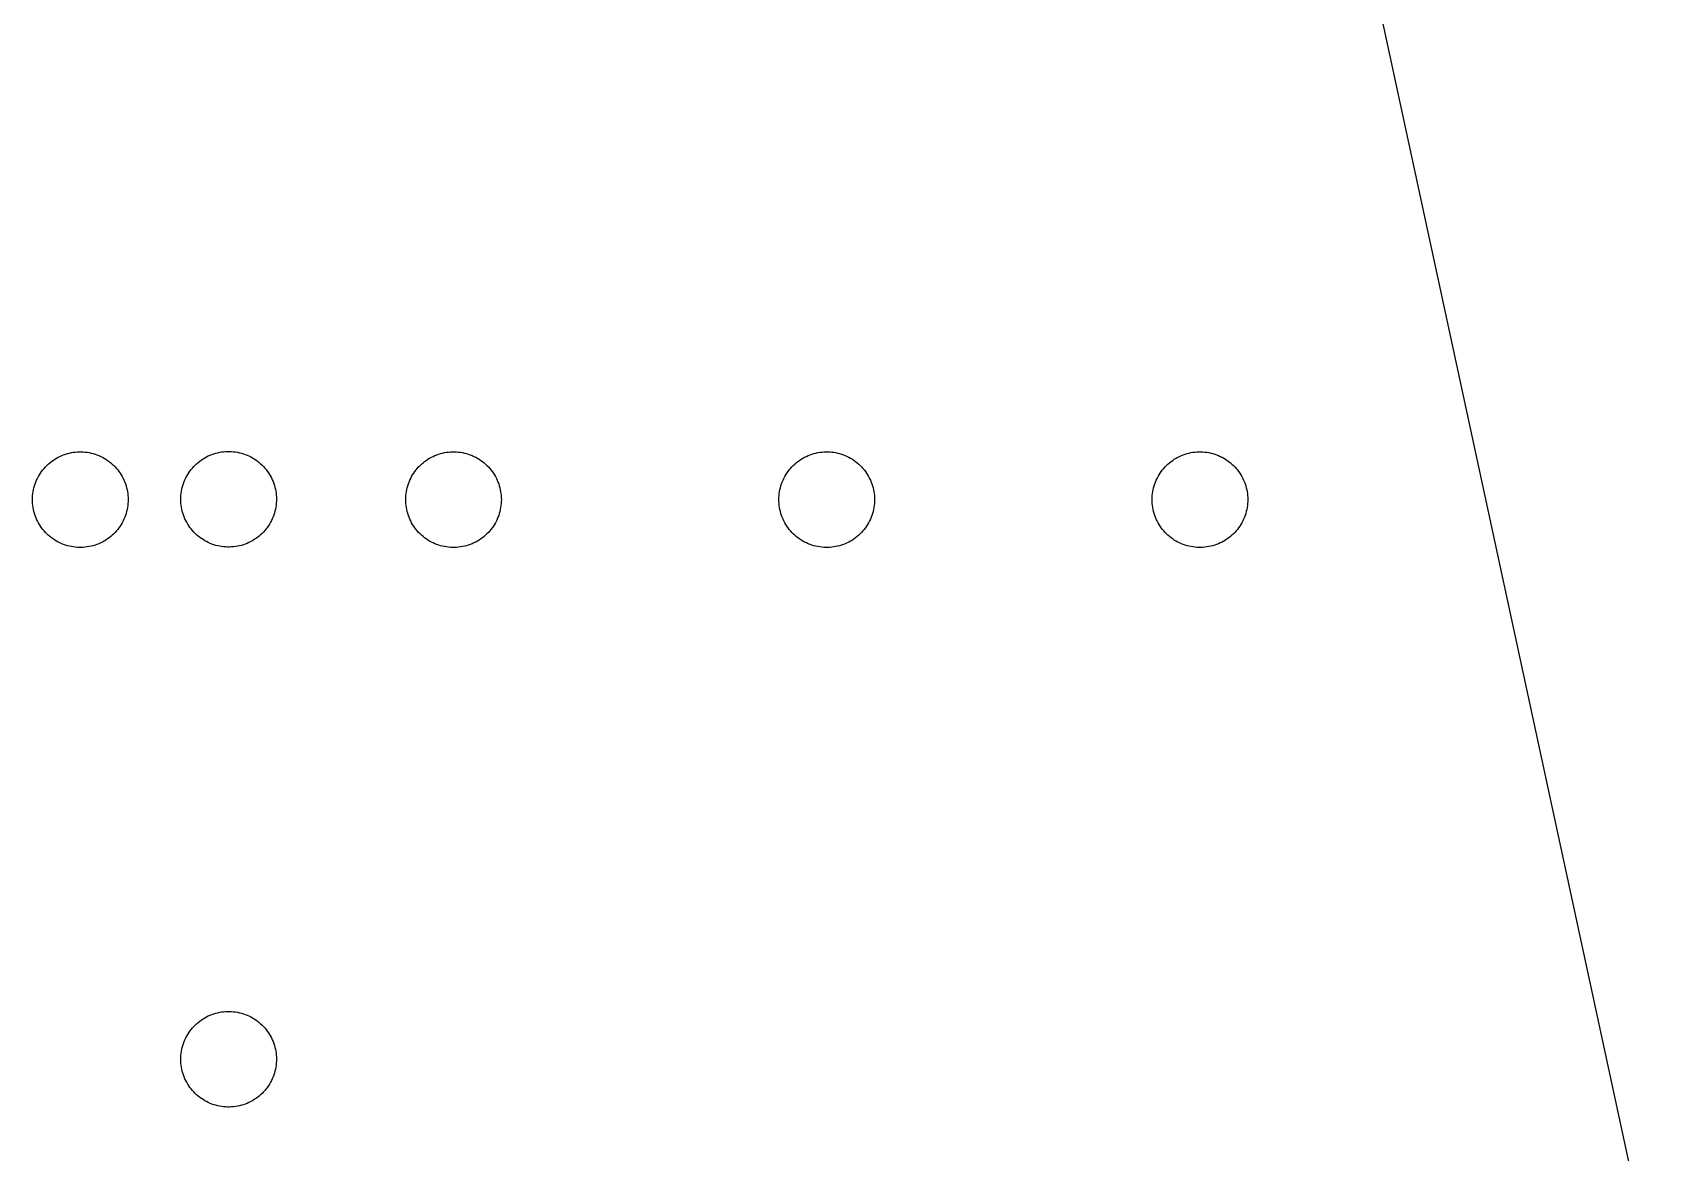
# Model space of a CAD drawing. Header units: metres. Extents: x 0 to 5.8, y -7.5 to 7.5.
# Drawn here: x 3.069 to 5.81, y 1.732 to 3.622 of the extents above; entities that cross this region are included whole.
import ezdxf

# ---------------------------------------------------------------- set-up
doc = ezdxf.new("R2010")
doc.units = ezdxf.units.M

msp = doc.modelspace()

# ---------------------------------------------------------------- linework, layer by layer
for p, q in [((5.81, 1.5), (4.85629, 5.91582)), ((3.11224, 2.90552), (3.11528, 2.90701)), ((3.11528, 2.90701), (3.11836, 2.9084)), ((3.11836, 2.9084), (3.12151, 2.90964)), ((3.12151, 2.90964), (3.12469, 2.91075)), ((3.12469, 2.91075), (3.12793, 2.91173)), ((3.12793, 2.91173), (3.13121, 2.91257)), ((3.13121, 2.91257), (3.13452, 2.91327)), ((3.13452, 2.91327), (3.13785, 2.91383)), ((3.13785, 2.91383), (3.1412, 2.91426)), ((3.1412, 2.91426), (3.14458, 2.91454)), ((3.14458, 2.91454), (3.14795, 2.91469)), ((3.14795, 2.91469), (3.15132, 2.91469)), ((3.15132, 2.91469), (3.15471, 2.91454)), ((3.15471, 2.91454), (3.15808, 2.91426)), ((3.15808, 2.91426), (3.16142, 2.91383)), ((3.16142, 2.91383), (3.16476, 2.91327)), ((3.16476, 2.91327), (3.16806, 2.91257)), ((3.16806, 2.91257), (3.17134, 2.91173)), ((3.17134, 2.91173), (3.17458, 2.91075)), ((3.17458, 2.91075), (3.17776, 2.90964)), ((3.17776, 2.90964), (3.18091, 2.9084)), ((3.18091, 2.9084), (3.18401, 2.90701)), ((3.18401, 2.90701), (3.18703, 2.90552)), ((3.35963, 2.90454), (3.36259, 2.90616)), ((3.36259, 2.90616), (3.36563, 2.90767)), ((3.36563, 2.90767), (3.36871, 2.90904)), ((3.36871, 2.90904), (3.37186, 2.91028)), ((3.37186, 2.91028), (3.37505, 2.91139)), ((3.37505, 2.91139), (3.37828, 2.91237)), ((3.37828, 2.91237), (3.38156, 2.91321)), ((3.38156, 2.91321), (3.38487, 2.91391)), ((3.38487, 2.91391), (3.3882, 2.91447)), ((3.3882, 2.91447), (3.39156, 2.9149)), ((3.39156, 2.9149), (3.39493, 2.91519)), ((3.39493, 2.91519), (3.3983, 2.91533)), ((3.3983, 2.91533), (3.40169, 2.91533)), ((3.40169, 2.91533), (3.40506, 2.91519)), ((3.40506, 2.91519), (3.40843, 2.9149)), ((3.40843, 2.9149), (3.41179, 2.91447)), ((3.41179, 2.91447), (3.41512, 2.91391)), ((3.41512, 2.91391), (3.41843, 2.91321)), ((3.41843, 2.91321), (3.42169, 2.91237)), ((3.42169, 2.91237), (3.42493, 2.91139)), ((3.42493, 2.91139), (3.42813, 2.91028)), ((3.42813, 2.91028), (3.43127, 2.90904)), ((3.43127, 2.90904), (3.43436, 2.90767)), ((3.43436, 2.90767), (3.43738, 2.90616)), ((3.43738, 2.90616), (3.44035, 2.90454)), ((3.74217, 2.90552), (3.74519, 2.90701)), ((3.74519, 2.90701), (3.74828, 2.9084)), ((3.74828, 2.9084), (3.75142, 2.90964)), ((3.75142, 2.90964), (3.75462, 2.91075)), ((3.75462, 2.91075), (3.75786, 2.91173)), ((3.75786, 2.91173), (3.76112, 2.91257)), ((3.76112, 2.91257), (3.76443, 2.91327)), ((3.76443, 2.91327), (3.76776, 2.91383)), ((3.76776, 2.91383), (3.77112, 2.91426)), ((3.77112, 2.91426), (3.77449, 2.91454)), ((3.77449, 2.91454), (3.77786, 2.91469)), ((3.77786, 2.91469), (3.78125, 2.91469)), ((3.78125, 2.91469), (3.78462, 2.91454)), ((3.78462, 2.91454), (3.78799, 2.91426)), ((3.78799, 2.91426), (3.79135, 2.91383)), ((3.79135, 2.91383), (3.79468, 2.91327)), ((3.79468, 2.91327), (3.79799, 2.91257)), ((3.79799, 2.91257), (3.80127, 2.91173)), ((3.80127, 2.91173), (3.8045, 2.91075)), ((3.8045, 2.91075), (3.80769, 2.90964)), ((3.80769, 2.90964), (3.81084, 2.9084)), ((3.81084, 2.9084), (3.81392, 2.90701)), ((3.81392, 2.90701), (3.81696, 2.90552)), ((4.37209, 2.90552), (4.37512, 2.90701)), ((4.37512, 2.90701), (4.3782, 2.9084)), ((4.3782, 2.9084), (4.38135, 2.90964)), ((4.38135, 2.90964), (4.38454, 2.91075)), ((4.38454, 2.91075), (4.38777, 2.91173)), ((4.38777, 2.91173), (4.39105, 2.91257)), ((4.39105, 2.91257), (4.39436, 2.91327)), ((4.39436, 2.91327), (4.39769, 2.91383)), ((4.39769, 2.91383), (4.40105, 2.91426)), ((4.40105, 2.91426), (4.40442, 2.91454)), ((4.40442, 2.91454), (4.40779, 2.91469)), ((4.40779, 2.91469), (4.41116, 2.91469)), ((4.41116, 2.91469), (4.41455, 2.91454)), ((4.41455, 2.91454), (4.41792, 2.91426)), ((4.41792, 2.91426), (4.42126, 2.91383)), ((4.42126, 2.91383), (4.42461, 2.91327)), ((4.42461, 2.91327), (4.42792, 2.91257)), ((4.42792, 2.91257), (4.43118, 2.91173)), ((4.43118, 2.91173), (4.43442, 2.91075)), ((4.43442, 2.91075), (4.43761, 2.90964)), ((4.43761, 2.90964), (4.44075, 2.9084)), ((4.44075, 2.9084), (4.44385, 2.90701)), ((4.44385, 2.90701), (4.44687, 2.90552)), ((5.00201, 2.90552), (5.00504, 2.90701)), ((5.00504, 2.90701), (5.00813, 2.9084)), ((5.00813, 2.9084), (5.01126, 2.90964)), ((5.01126, 2.90964), (5.01447, 2.91075)), ((5.01447, 2.91075), (5.0177, 2.91173)), ((5.0177, 2.91173), (5.02097, 2.91257)), ((5.02097, 2.91257), (5.02428, 2.91327)), ((5.02428, 2.91327), (5.02762, 2.91383)), ((5.02762, 2.91383), (5.03096, 2.91426)), ((5.03096, 2.91426), (5.03433, 2.91454)), ((5.03433, 2.91454), (5.0377, 2.91469)), ((5.0377, 2.91469), (5.04109, 2.91469)), ((5.04109, 2.91469), (5.04446, 2.91454)), ((5.04446, 2.91454), (5.04784, 2.91426)), ((5.04784, 2.91426), (5.05119, 2.91383)), ((5.05119, 2.91383), (5.05452, 2.91327)), ((5.05452, 2.91327), (5.05783, 2.91257)), ((5.05783, 2.91257), (5.06111, 2.91173)), ((5.06111, 2.91173), (5.06435, 2.91075)), ((5.06435, 2.91075), (5.06754, 2.90964)), ((5.06754, 2.90964), (5.07068, 2.9084)), ((5.07068, 2.9084), (5.07376, 2.90701)), ((5.07376, 2.90701), (5.0768, 2.90552)), ((3.0806, 2.87581), (3.08241, 2.87866)), ((3.08241, 2.87866), (3.08434, 2.88142)), ((3.08434, 2.88142), (3.08638, 2.88412)), ((3.08638, 2.88412), (3.08855, 2.88673)), ((3.08855, 2.88673), (3.09081, 2.88924)), ((3.09081, 2.88924), (3.09317, 2.89166)), ((3.09317, 2.89166), (3.09563, 2.89397)), ((3.09563, 2.89397), (3.09819, 2.89618)), ((3.09819, 2.89618), (3.10085, 2.89828)), ((3.10085, 2.89828), (3.10358, 2.90027)), ((3.10358, 2.90027), (3.10638, 2.90213)), ((3.10638, 2.90213), (3.10928, 2.90388)), ((3.10928, 2.90388), (3.11224, 2.90552)), ((3.18703, 2.90552), (3.18999, 2.90388)), ((3.18999, 2.90388), (3.19289, 2.90213)), ((3.19289, 2.90213), (3.19569, 2.90027)), ((3.19569, 2.90027), (3.19844, 2.89828)), ((3.19844, 2.89828), (3.20108, 2.89618)), ((3.20108, 2.89618), (3.20364, 2.89397)), ((3.20364, 2.89397), (3.2061, 2.89166)), ((3.2061, 2.89166), (3.20847, 2.88924)), ((3.20847, 2.88924), (3.21074, 2.88673)), ((3.21074, 2.88673), (3.21289, 2.88412)), ((3.21289, 2.88412), (3.21494, 2.88142)), ((3.21494, 2.88142), (3.21686, 2.87866)), ((3.21686, 2.87866), (3.21867, 2.87581)), ((3.33096, 2.87645), (3.33276, 2.8793)), ((3.33276, 2.8793), (3.3347, 2.88208)), ((3.3347, 2.88208), (3.33675, 2.88477)), ((3.33675, 2.88477), (3.3389, 2.88737)), ((3.3389, 2.88737), (3.34116, 2.88989)), ((3.34116, 2.88989), (3.34352, 2.8923)), ((3.34352, 2.8923), (3.34599, 2.89462)), ((3.34599, 2.89462), (3.34854, 2.89682)), ((3.34854, 2.89682), (3.3512, 2.89893)), ((3.3512, 2.89893), (3.35393, 2.90091)), ((3.35393, 2.90091), (3.35675, 2.90279)), ((3.35675, 2.90279), (3.35963, 2.90454)), ((3.44035, 2.90454), (3.44324, 2.90279)), ((3.44324, 2.90279), (3.44606, 2.90091)), ((3.44606, 2.90091), (3.44879, 2.89893)), ((3.44879, 2.89893), (3.45143, 2.89682)), ((3.45143, 2.89682), (3.45399, 2.89462)), ((3.45399, 2.89462), (3.45647, 2.8923)), ((3.45647, 2.8923), (3.45883, 2.88989)), ((3.45883, 2.88989), (3.46109, 2.88737)), ((3.46109, 2.88737), (3.46324, 2.88477)), ((3.46324, 2.88477), (3.46529, 2.88208)), ((3.46529, 2.88208), (3.46722, 2.8793)), ((3.46722, 2.8793), (3.46902, 2.87645)), ((3.71053, 2.87581), (3.71234, 2.87866)), ((3.71234, 2.87866), (3.71426, 2.88142)), ((3.71426, 2.88142), (3.71631, 2.88412)), ((3.71631, 2.88412), (3.71846, 2.88673)), ((3.71846, 2.88673), (3.72072, 2.88924)), ((3.72072, 2.88924), (3.72308, 2.89166)), ((3.72308, 2.89166), (3.72556, 2.89397)), ((3.72556, 2.89397), (3.72812, 2.89618)), ((3.72812, 2.89618), (3.73076, 2.89828)), ((3.73076, 2.89828), (3.73349, 2.90027)), ((3.73349, 2.90027), (3.73631, 2.90213)), ((3.73631, 2.90213), (3.7392, 2.90388)), ((3.7392, 2.90388), (3.74217, 2.90552)), ((3.81696, 2.90552), (3.81992, 2.90388)), ((3.81992, 2.90388), (3.8228, 2.90213)), ((3.8228, 2.90213), (3.82562, 2.90027)), ((3.82562, 2.90027), (3.82835, 2.89828)), ((3.82835, 2.89828), (3.83101, 2.89618)), ((3.83101, 2.89618), (3.83356, 2.89397)), ((3.83356, 2.89397), (3.83603, 2.89166)), ((3.83603, 2.89166), (3.83839, 2.88924)), ((3.83839, 2.88924), (3.84065, 2.88673)), ((3.84065, 2.88673), (3.8428, 2.88412)), ((3.8428, 2.88412), (3.84485, 2.88142)), ((3.84485, 2.88142), (3.84679, 2.87866)), ((3.84679, 2.87866), (3.84859, 2.87581)), ((4.34044, 2.87581), (4.34225, 2.87866)), ((4.34225, 2.87866), (4.34419, 2.88142)), ((4.34419, 2.88142), (4.34622, 2.88412)), ((4.34622, 2.88412), (4.34839, 2.88673)), ((4.34839, 2.88673), (4.35065, 2.88924)), ((4.35065, 2.88924), (4.35301, 2.89166)), ((4.35301, 2.89166), (4.35547, 2.89397)), ((4.35547, 2.89397), (4.35803, 2.89618)), ((4.35803, 2.89618), (4.36069, 2.89828)), ((4.36069, 2.89828), (4.36342, 2.90027)), ((4.36342, 2.90027), (4.36624, 2.90213)), ((4.36624, 2.90213), (4.36913, 2.90388)), ((4.36913, 2.90388), (4.37209, 2.90552)), ((4.44687, 2.90552), (4.44983, 2.90388)), ((4.44983, 2.90388), (4.45273, 2.90213)), ((4.45273, 2.90213), (4.45554, 2.90027)), ((4.45554, 2.90027), (4.45828, 2.89828)), ((4.45828, 2.89828), (4.46092, 2.89618)), ((4.46092, 2.89618), (4.46349, 2.89397)), ((4.46349, 2.89397), (4.46594, 2.89166)), ((4.46594, 2.89166), (4.46831, 2.88924)), ((4.46831, 2.88924), (4.47058, 2.88673)), ((4.47058, 2.88673), (4.47273, 2.88412)), ((4.47273, 2.88412), (4.47478, 2.88142)), ((4.47478, 2.88142), (4.4767, 2.87866)), ((4.4767, 2.87866), (4.47852, 2.87581)), ((4.97037, 2.87581), (4.97218, 2.87866)), ((4.97218, 2.87866), (4.97411, 2.88142)), ((4.97411, 2.88142), (4.97615, 2.88412)), ((4.97615, 2.88412), (4.9783, 2.88673)), ((4.9783, 2.88673), (4.98056, 2.88924)), ((4.98056, 2.88924), (4.98293, 2.89166)), ((4.98293, 2.89166), (4.9854, 2.89397)), ((4.9854, 2.89397), (4.98796, 2.89618)), ((4.98796, 2.89618), (4.9906, 2.89828)), ((4.9906, 2.89828), (4.99335, 2.90027)), ((4.99335, 2.90027), (4.99615, 2.90213)), ((4.99615, 2.90213), (4.99905, 2.90388)), ((4.99905, 2.90388), (5.00201, 2.90552)), ((5.0768, 2.90552), (5.07976, 2.90388)), ((5.07976, 2.90388), (5.08264, 2.90213)), ((5.08264, 2.90213), (5.08546, 2.90027)), ((5.08546, 2.90027), (5.0882, 2.89828)), ((5.0882, 2.89828), (5.09085, 2.89618)), ((5.09085, 2.89618), (5.0934, 2.89397)), ((5.0934, 2.89397), (5.09587, 2.89166)), ((5.09587, 2.89166), (5.09824, 2.88924)), ((5.09824, 2.88924), (5.10049, 2.88673)), ((5.10049, 2.88673), (5.10265, 2.88412)), ((5.10265, 2.88412), (5.10469, 2.88142)), ((5.10469, 2.88142), (5.10663, 2.87866)), ((5.10663, 2.87866), (5.10844, 2.87581)), ((3.07005, 2.84746), (3.07069, 2.85077)), ((3.07069, 2.85077), (3.07146, 2.85406)), ((3.07146, 2.85406), (3.07237, 2.85732)), ((3.07237, 2.85732), (3.07343, 2.86053)), ((3.07343, 2.86053), (3.0746, 2.86371)), ((3.0746, 2.86371), (3.07591, 2.86682)), ((3.07591, 2.86682), (3.07735, 2.86987)), ((3.07735, 2.86987), (3.07892, 2.87288)), ((3.07892, 2.87288), (3.0806, 2.87581)), ((3.21867, 2.87581), (3.22037, 2.87288)), ((3.22037, 2.87288), (3.22192, 2.86987)), ((3.22192, 2.86987), (3.22337, 2.86682)), ((3.22337, 2.86682), (3.22469, 2.86371)), ((3.22469, 2.86371), (3.22586, 2.86053)), ((3.22586, 2.86053), (3.2269, 2.85732)), ((3.2269, 2.85732), (3.22781, 2.85406)), ((3.22781, 2.85406), (3.22858, 2.85077)), ((3.22858, 2.85077), (3.22922, 2.84746)), ((3.32042, 2.8481), (3.32104, 2.85143)), ((3.32104, 2.85143), (3.32182, 2.85471)), ((3.32182, 2.85471), (3.32272, 2.85797)), ((3.32272, 2.85797), (3.32378, 2.86118)), ((3.32378, 2.86118), (3.32495, 2.86435)), ((3.32495, 2.86435), (3.32626, 2.86746)), ((3.32626, 2.86746), (3.3277, 2.87053)), ((3.3277, 2.87053), (3.32927, 2.87352)), ((3.32927, 2.87352), (3.33096, 2.87645)), ((3.46902, 2.87645), (3.47072, 2.87352)), ((3.47072, 2.87352), (3.47229, 2.87053)), ((3.47229, 2.87053), (3.47372, 2.86746)), ((3.47372, 2.86746), (3.47504, 2.86435)), ((3.47504, 2.86435), (3.47621, 2.86118)), ((3.47621, 2.86118), (3.47725, 2.85797)), ((3.47725, 2.85797), (3.47816, 2.85471)), ((3.47816, 2.85471), (3.47894, 2.85143)), ((3.47894, 2.85143), (3.47957, 2.8481)), ((3.69998, 2.84746), (3.70061, 2.85077)), ((3.70061, 2.85077), (3.70139, 2.85406)), ((3.70139, 2.85406), (3.7023, 2.85732)), ((3.7023, 2.85732), (3.70334, 2.86053)), ((3.70334, 2.86053), (3.70451, 2.86371)), ((3.70451, 2.86371), (3.70583, 2.86682)), ((3.70583, 2.86682), (3.70726, 2.86987)), ((3.70726, 2.86987), (3.70883, 2.87288)), ((3.70883, 2.87288), (3.71053, 2.87581)), ((3.84859, 2.87581), (3.85028, 2.87288)), ((3.85028, 2.87288), (3.85185, 2.86987)), ((3.85185, 2.86987), (3.85329, 2.86682)), ((3.85329, 2.86682), (3.8546, 2.86371)), ((3.8546, 2.86371), (3.85577, 2.86053)), ((3.85577, 2.86053), (3.85683, 2.85732)), ((3.85683, 2.85732), (3.85773, 2.85406)), ((3.85773, 2.85406), (3.85851, 2.85077)), ((3.85851, 2.85077), (3.85913, 2.84746)), ((4.3299, 2.84746), (4.33054, 2.85077)), ((4.33054, 2.85077), (4.33131, 2.85406)), ((4.33131, 2.85406), (4.33221, 2.85732)), ((4.33221, 2.85732), (4.33327, 2.86053)), ((4.33327, 2.86053), (4.33444, 2.86371)), ((4.33444, 2.86371), (4.33575, 2.86682)), ((4.33575, 2.86682), (4.33719, 2.86987)), ((4.33719, 2.86987), (4.33876, 2.87288)), ((4.33876, 2.87288), (4.34044, 2.87581)), ((4.47852, 2.87581), (4.48021, 2.87288)), ((4.48021, 2.87288), (4.48177, 2.86987)), ((4.48177, 2.86987), (4.48322, 2.86682)), ((4.48322, 2.86682), (4.48453, 2.86371)), ((4.48453, 2.86371), (4.4857, 2.86053)), ((4.4857, 2.86053), (4.48674, 2.85732)), ((4.48674, 2.85732), (4.48766, 2.85406)), ((4.48766, 2.85406), (4.48842, 2.85077)), ((4.48842, 2.85077), (4.48906, 2.84746)), ((4.95982, 2.84746), (4.96045, 2.85077)), ((4.96045, 2.85077), (4.96123, 2.85406)), ((4.96123, 2.85406), (4.96214, 2.85732)), ((4.96214, 2.85732), (4.96318, 2.86053)), ((4.96318, 2.86053), (4.96436, 2.86371)), ((4.96436, 2.86371), (4.96567, 2.86682)), ((4.96567, 2.86682), (4.9671, 2.86987)), ((4.9671, 2.86987), (4.96867, 2.87288)), ((4.96867, 2.87288), (4.97037, 2.87581)), ((5.10844, 2.87581), (5.11012, 2.87288)), ((5.11012, 2.87288), (5.11169, 2.86987)), ((5.11169, 2.86987), (5.11313, 2.86682)), ((5.11313, 2.86682), (5.11444, 2.86371)), ((5.11444, 2.86371), (5.11562, 2.86053)), ((5.11562, 2.86053), (5.11667, 2.85732)), ((5.11667, 2.85732), (5.11757, 2.85406)), ((5.11757, 2.85406), (5.11835, 2.85077)), ((5.11835, 2.85077), (5.11897, 2.84746)), ((3.06892, 2.834), (3.069, 2.83737)), ((3.069, 2.83061), (3.06892, 2.834)), ((3.069, 2.83737), (3.06921, 2.84074)), ((3.06921, 2.82724), (3.069, 2.83061)), ((3.06921, 2.84074), (3.06956, 2.8441)), ((3.06956, 2.82388), (3.06921, 2.82724)), ((3.06956, 2.8441), (3.07005, 2.84746)), ((3.07005, 2.82053), (3.06956, 2.82388)), ((3.22922, 2.84746), (3.22971, 2.8441)), ((3.22971, 2.82388), (3.22922, 2.82053)), ((3.22971, 2.8441), (3.23006, 2.84074)), ((3.23006, 2.82724), (3.22971, 2.82388)), ((3.23006, 2.84074), (3.23027, 2.83737)), ((3.23027, 2.83061), (3.23006, 2.82724)), ((3.23027, 2.83737), (3.23035, 2.834)), ((3.23035, 2.834), (3.23027, 2.83061)), ((3.31929, 2.83464), (3.31935, 2.83801)), ((3.31935, 2.83125), (3.31929, 2.83464)), ((3.31935, 2.83801), (3.31956, 2.84138)), ((3.31956, 2.82788), (3.31935, 2.83125)), ((3.31956, 2.84138), (3.31992, 2.84476)), ((3.31992, 2.82452), (3.31956, 2.82788)), ((3.31992, 2.84476), (3.32042, 2.8481)), ((3.32042, 2.82118), (3.31992, 2.82452)), ((3.47957, 2.8481), (3.48007, 2.84476)), ((3.48007, 2.82452), (3.47957, 2.82118)), ((3.48007, 2.84476), (3.48042, 2.84138)), ((3.48042, 2.82788), (3.48007, 2.82452)), ((3.48042, 2.84138), (3.48064, 2.83801)), ((3.48064, 2.83125), (3.48042, 2.82788)), ((3.48064, 2.83801), (3.4807, 2.83464)), ((3.4807, 2.83464), (3.48064, 2.83125)), ((3.69885, 2.834), (3.69891, 2.83737)), ((3.69891, 2.83061), (3.69885, 2.834)), ((3.69891, 2.83737), (3.69913, 2.84074)), ((3.69913, 2.82724), (3.69891, 2.83061)), ((3.69913, 2.84074), (3.69949, 2.8441)), ((3.69949, 2.82388), (3.69913, 2.82724)), ((3.69949, 2.8441), (3.69998, 2.84746)), ((3.69998, 2.82053), (3.69949, 2.82388)), ((3.85913, 2.84746), (3.85963, 2.8441)), ((3.85963, 2.82388), (3.85913, 2.82053)), ((3.85963, 2.8441), (3.85999, 2.84074)), ((3.85999, 2.82724), (3.85963, 2.82388)), ((3.85999, 2.84074), (3.8602, 2.83737)), ((3.8602, 2.83061), (3.85999, 2.82724)), ((3.8602, 2.83737), (3.86026, 2.834)), ((3.86026, 2.834), (3.8602, 2.83061)), ((4.32877, 2.834), (4.32884, 2.83737)), ((4.32884, 2.83061), (4.32877, 2.834)), ((4.32884, 2.83737), (4.32906, 2.84074)), ((4.32906, 2.82724), (4.32884, 2.83061)), ((4.32906, 2.84074), (4.32941, 2.8441)), ((4.32941, 2.82388), (4.32906, 2.82724)), ((4.32941, 2.8441), (4.3299, 2.84746)), ((4.3299, 2.82053), (4.32941, 2.82388)), ((4.48906, 2.84746), (4.48955, 2.8441)), ((4.48955, 2.82388), (4.48906, 2.82053)), ((4.48955, 2.8441), (4.4899, 2.84074)), ((4.4899, 2.82724), (4.48955, 2.82388)), ((4.4899, 2.84074), (4.49011, 2.83737)), ((4.49011, 2.83061), (4.4899, 2.82724)), ((4.49011, 2.83737), (4.49019, 2.834)), ((4.49019, 2.834), (4.49011, 2.83061)), ((4.95869, 2.834), (4.95877, 2.83737)), ((4.95877, 2.83061), (4.95869, 2.834)), ((4.95877, 2.83737), (4.95897, 2.84074)), ((4.95897, 2.82724), (4.95877, 2.83061)), ((4.95897, 2.84074), (4.95934, 2.8441)), ((4.95934, 2.82388), (4.95897, 2.82724)), ((4.95934, 2.8441), (4.95982, 2.84746)), ((4.95982, 2.82053), (4.95934, 2.82388)), ((5.11897, 2.84746), (5.11948, 2.8441)), ((5.11948, 2.82388), (5.11897, 2.82053)), ((5.11948, 2.8441), (5.11983, 2.84074)), ((5.11983, 2.82724), (5.11948, 2.82388)), ((5.11983, 2.84074), (5.12004, 2.83737)), ((5.12004, 2.83061), (5.11983, 2.82724)), ((5.12004, 2.83737), (5.12012, 2.834)), ((5.12012, 2.834), (5.12004, 2.83061)), ((3.07069, 2.81721), (3.07005, 2.82053)), ((3.07146, 2.81392), (3.07069, 2.81721)), ((3.07237, 2.81067), (3.07146, 2.81392)), ((3.07343, 2.80745), (3.07237, 2.81067)), ((3.0746, 2.80428), (3.07343, 2.80745)), ((3.07591, 2.80116), (3.0746, 2.80428)), ((3.07735, 2.79811), (3.07591, 2.80116)), ((3.07892, 2.7951), (3.07735, 2.79811)), ((3.22192, 2.79811), (3.22037, 2.7951)), ((3.22337, 2.80116), (3.22192, 2.79811)), ((3.22469, 2.80428), (3.22337, 2.80116)), ((3.22586, 2.80745), (3.22469, 2.80428)), ((3.2269, 2.81067), (3.22586, 2.80745)), ((3.22781, 2.81392), (3.2269, 2.81067)), ((3.22858, 2.81721), (3.22781, 2.81392)), ((3.22922, 2.82053), (3.22858, 2.81721)), ((3.32104, 2.81786), (3.32042, 2.82118)), ((3.32182, 2.81456), (3.32104, 2.81786)), ((3.32272, 2.81131), (3.32182, 2.81456)), ((3.32378, 2.80809), (3.32272, 2.81131)), ((3.32495, 2.80493), (3.32378, 2.80809)), ((3.32626, 2.8018), (3.32495, 2.80493)), ((3.3277, 2.79875), (3.32626, 2.8018)), ((3.32927, 2.79576), (3.3277, 2.79875)), ((3.47229, 2.79875), (3.47072, 2.79576)), ((3.47372, 2.8018), (3.47229, 2.79875)), ((3.47504, 2.80493), (3.47372, 2.8018)), ((3.47621, 2.80809), (3.47504, 2.80493)), ((3.47725, 2.81131), (3.47621, 2.80809)), ((3.47816, 2.81456), (3.47725, 2.81131)), ((3.47894, 2.81786), (3.47816, 2.81456)), ((3.47957, 2.82118), (3.47894, 2.81786)), ((3.70061, 2.81721), (3.69998, 2.82053)), ((3.70139, 2.81392), (3.70061, 2.81721)), ((3.7023, 2.81067), (3.70139, 2.81392)), ((3.70334, 2.80745), (3.7023, 2.81067)), ((3.70451, 2.80428), (3.70334, 2.80745)), ((3.70583, 2.80116), (3.70451, 2.80428)), ((3.70726, 2.79811), (3.70583, 2.80116)), ((3.70883, 2.7951), (3.70726, 2.79811)), ((3.85185, 2.79811), (3.85028, 2.7951)), ((3.85329, 2.80116), (3.85185, 2.79811)), ((3.8546, 2.80428), (3.85329, 2.80116)), ((3.85577, 2.80745), (3.8546, 2.80428)), ((3.85683, 2.81067), (3.85577, 2.80745)), ((3.85773, 2.81392), (3.85683, 2.81067)), ((3.85851, 2.81721), (3.85773, 2.81392)), ((3.85913, 2.82053), (3.85851, 2.81721)), ((4.33054, 2.81721), (4.3299, 2.82053)), ((4.33131, 2.81392), (4.33054, 2.81721)), ((4.33221, 2.81067), (4.33131, 2.81392)), ((4.33327, 2.80745), (4.33221, 2.81067)), ((4.33444, 2.80428), (4.33327, 2.80745)), ((4.33575, 2.80116), (4.33444, 2.80428)), ((4.33719, 2.79811), (4.33575, 2.80116)), ((4.33876, 2.7951), (4.33719, 2.79811)), ((4.48177, 2.79811), (4.48021, 2.7951)), ((4.48322, 2.80116), (4.48177, 2.79811)), ((4.48453, 2.80428), (4.48322, 2.80116)), ((4.4857, 2.80745), (4.48453, 2.80428)), ((4.48674, 2.81067), (4.4857, 2.80745)), ((4.48766, 2.81392), (4.48674, 2.81067)), ((4.48842, 2.81721), (4.48766, 2.81392)), ((4.48906, 2.82053), (4.48842, 2.81721)), ((4.96045, 2.81721), (4.95982, 2.82053)), ((4.96123, 2.81392), (4.96045, 2.81721)), ((4.96214, 2.81067), (4.96123, 2.81392)), ((4.96318, 2.80745), (4.96214, 2.81067)), ((4.96436, 2.80428), (4.96318, 2.80745)), ((4.96567, 2.80116), (4.96436, 2.80428)), ((4.9671, 2.79811), (4.96567, 2.80116)), ((4.96867, 2.7951), (4.9671, 2.79811)), ((5.11169, 2.79811), (5.11012, 2.7951)), ((5.11313, 2.80116), (5.11169, 2.79811)), ((5.11444, 2.80428), (5.11313, 2.80116)), ((5.11562, 2.80745), (5.11444, 2.80428)), ((5.11667, 2.81067), (5.11562, 2.80745)), ((5.11757, 2.81392), (5.11667, 2.81067)), ((5.11835, 2.81721), (5.11757, 2.81392)), ((5.11897, 2.82053), (5.11835, 2.81721)), ((3.0806, 2.79219), (3.07892, 2.7951)), ((3.08241, 2.78932), (3.0806, 2.79219)), ((3.08434, 2.78656), (3.08241, 2.78932)), ((3.08638, 2.78386), (3.08434, 2.78656)), ((3.08855, 2.78125), (3.08638, 2.78386)), ((3.09081, 2.77875), (3.08855, 2.78125)), ((3.09317, 2.77632), (3.09081, 2.77875)), ((3.09563, 2.77402), (3.09317, 2.77632)), ((3.09819, 2.7718), (3.09563, 2.77402)), ((3.10085, 2.7697), (3.09819, 2.7718)), ((3.10358, 2.76772), (3.10085, 2.7697)), ((3.19844, 2.7697), (3.19569, 2.76772)), ((3.20108, 2.7718), (3.19844, 2.7697)), ((3.20364, 2.77402), (3.20108, 2.7718)), ((3.2061, 2.77632), (3.20364, 2.77402)), ((3.20847, 2.77875), (3.2061, 2.77632)), ((3.21074, 2.78125), (3.20847, 2.77875)), ((3.21289, 2.78386), (3.21074, 2.78125)), ((3.21494, 2.78656), (3.21289, 2.78386)), ((3.21686, 2.78932), (3.21494, 2.78656)), ((3.21867, 2.79219), (3.21686, 2.78932)), ((3.22037, 2.7951), (3.21867, 2.79219)), ((3.33096, 2.79283), (3.32927, 2.79576)), ((3.33276, 2.78998), (3.33096, 2.79283)), ((3.3347, 2.7872), (3.33276, 2.78998)), ((3.33675, 2.7845), (3.3347, 2.7872)), ((3.3389, 2.78191), (3.33675, 2.7845)), ((3.34116, 2.77939), (3.3389, 2.78191)), ((3.34352, 2.77698), (3.34116, 2.77939)), ((3.34599, 2.77466), (3.34352, 2.77698)), ((3.34854, 2.77245), (3.34599, 2.77466)), ((3.3512, 2.77036), (3.34854, 2.77245)), ((3.35393, 2.76837), (3.3512, 2.77036)), ((3.44879, 2.77036), (3.44606, 2.76837)), ((3.45143, 2.77245), (3.44879, 2.77036)), ((3.45399, 2.77466), (3.45143, 2.77245)), ((3.45647, 2.77698), (3.45399, 2.77466)), ((3.45883, 2.77939), (3.45647, 2.77698)), ((3.46109, 2.78191), (3.45883, 2.77939)), ((3.46324, 2.7845), (3.46109, 2.78191)), ((3.46529, 2.7872), (3.46324, 2.7845)), ((3.46722, 2.78998), (3.46529, 2.7872)), ((3.46902, 2.79283), (3.46722, 2.78998)), ((3.47072, 2.79576), (3.46902, 2.79283)), ((3.71053, 2.79219), (3.70883, 2.7951)), ((3.71234, 2.78932), (3.71053, 2.79219)), ((3.71426, 2.78656), (3.71234, 2.78932)), ((3.71631, 2.78386), (3.71426, 2.78656)), ((3.71846, 2.78125), (3.71631, 2.78386)), ((3.72072, 2.77875), (3.71846, 2.78125)), ((3.72308, 2.77632), (3.72072, 2.77875)), ((3.72556, 2.77402), (3.72308, 2.77632)), ((3.72812, 2.7718), (3.72556, 2.77402)), ((3.73076, 2.7697), (3.72812, 2.7718)), ((3.73349, 2.76772), (3.73076, 2.7697)), ((3.82835, 2.7697), (3.82562, 2.76772)), ((3.83101, 2.7718), (3.82835, 2.7697)), ((3.83356, 2.77402), (3.83101, 2.7718)), ((3.83603, 2.77632), (3.83356, 2.77402)), ((3.83839, 2.77875), (3.83603, 2.77632)), ((3.84065, 2.78125), (3.83839, 2.77875)), ((3.8428, 2.78386), (3.84065, 2.78125)), ((3.84485, 2.78656), (3.8428, 2.78386)), ((3.84679, 2.78932), (3.84485, 2.78656)), ((3.84859, 2.79219), (3.84679, 2.78932)), ((3.85028, 2.7951), (3.84859, 2.79219)), ((4.34044, 2.79219), (4.33876, 2.7951)), ((4.34225, 2.78932), (4.34044, 2.79219)), ((4.34419, 2.78656), (4.34225, 2.78932)), ((4.34622, 2.78386), (4.34419, 2.78656)), ((4.34839, 2.78125), (4.34622, 2.78386)), ((4.35065, 2.77875), (4.34839, 2.78125)), ((4.35301, 2.77632), (4.35065, 2.77875)), ((4.35547, 2.77402), (4.35301, 2.77632)), ((4.35803, 2.7718), (4.35547, 2.77402)), ((4.36069, 2.7697), (4.35803, 2.7718)), ((4.36342, 2.76772), (4.36069, 2.7697)), ((4.45828, 2.7697), (4.45554, 2.76772)), ((4.46092, 2.7718), (4.45828, 2.7697)), ((4.46349, 2.77402), (4.46092, 2.7718)), ((4.46594, 2.77632), (4.46349, 2.77402)), ((4.46831, 2.77875), (4.46594, 2.77632)), ((4.47058, 2.78125), (4.46831, 2.77875)), ((4.47273, 2.78386), (4.47058, 2.78125)), ((4.47478, 2.78656), (4.47273, 2.78386)), ((4.4767, 2.78932), (4.47478, 2.78656)), ((4.47852, 2.79219), (4.4767, 2.78932)), ((4.48021, 2.7951), (4.47852, 2.79219)), ((4.97037, 2.79219), (4.96867, 2.7951)), ((4.97218, 2.78932), (4.97037, 2.79219)), ((4.97411, 2.78656), (4.97218, 2.78932)), ((4.97615, 2.78386), (4.97411, 2.78656)), ((4.9783, 2.78125), (4.97615, 2.78386)), ((4.98056, 2.77875), (4.9783, 2.78125)), ((4.98293, 2.77632), (4.98056, 2.77875)), ((4.9854, 2.77402), (4.98293, 2.77632)), ((4.98796, 2.7718), (4.9854, 2.77402)), ((4.9906, 2.7697), (4.98796, 2.7718)), ((4.99335, 2.76772), (4.9906, 2.7697)), ((5.0882, 2.7697), (5.08546, 2.76772)), ((5.09085, 2.7718), (5.0882, 2.7697)), ((5.0934, 2.77402), (5.09085, 2.7718)), ((5.09587, 2.77632), (5.0934, 2.77402)), ((5.09824, 2.77875), (5.09587, 2.77632)), ((5.10049, 2.78125), (5.09824, 2.77875)), ((5.10265, 2.78386), (5.10049, 2.78125)), ((5.10469, 2.78656), (5.10265, 2.78386)), ((5.10663, 2.78932), (5.10469, 2.78656)), ((5.10844, 2.79219), (5.10663, 2.78932)), ((5.11012, 2.7951), (5.10844, 2.79219)), ((3.10638, 2.76585), (3.10358, 2.76772)), ((3.10928, 2.7641), (3.10638, 2.76585)), ((3.11224, 2.76247), (3.10928, 2.7641)), ((3.11528, 2.76097), (3.11224, 2.76247)), ((3.11836, 2.7596), (3.11528, 2.76097)), ((3.12151, 2.75835), (3.11836, 2.7596)), ((3.12469, 2.75723), (3.12151, 2.75835)), ((3.12793, 2.75626), (3.12469, 2.75723)), ((3.13121, 2.75542), (3.12793, 2.75626)), ((3.13452, 2.75471), (3.13121, 2.75542)), ((3.13785, 2.75415), (3.13452, 2.75471)), ((3.1412, 2.75372), (3.13785, 2.75415)), ((3.14458, 2.75345), (3.1412, 2.75372)), ((3.14795, 2.7533), (3.14458, 2.75345)), ((3.15132, 2.7533), (3.14795, 2.7533)), ((3.15471, 2.75345), (3.15132, 2.7533)), ((3.15808, 2.75372), (3.15471, 2.75345)), ((3.16142, 2.75415), (3.15808, 2.75372)), ((3.16476, 2.75471), (3.16142, 2.75415)), ((3.16806, 2.75542), (3.16476, 2.75471)), ((3.17134, 2.75626), (3.16806, 2.75542)), ((3.17458, 2.75723), (3.17134, 2.75626)), ((3.17776, 2.75835), (3.17458, 2.75723)), ((3.18091, 2.7596), (3.17776, 2.75835)), ((3.18401, 2.76097), (3.18091, 2.7596)), ((3.18703, 2.76247), (3.18401, 2.76097)), ((3.18999, 2.7641), (3.18703, 2.76247)), ((3.19289, 2.76585), (3.18999, 2.7641)), ((3.19569, 2.76772), (3.19289, 2.76585)), ((3.35675, 2.76649), (3.35393, 2.76837)), ((3.35963, 2.76474), (3.35675, 2.76649)), ((3.36259, 2.76311), (3.35963, 2.76474)), ((3.36563, 2.76161), (3.36259, 2.76311)), ((3.36871, 2.76024), (3.36563, 2.76161)), ((3.37186, 2.75899), (3.36871, 2.76024)), ((3.37505, 2.75787), (3.37186, 2.75899)), ((3.37828, 2.7569), (3.37505, 2.75787)), ((3.38156, 2.75606), (3.37828, 2.7569)), ((3.38487, 2.75536), (3.38156, 2.75606)), ((3.3882, 2.75479), (3.38487, 2.75536)), ((3.39156, 2.75436), (3.3882, 2.75479)), ((3.39493, 2.75409), (3.39156, 2.75436)), ((3.3983, 2.75395), (3.39493, 2.75409)), ((3.40169, 2.75395), (3.3983, 2.75395)), ((3.40506, 2.75409), (3.40169, 2.75395)), ((3.40843, 2.75436), (3.40506, 2.75409)), ((3.41179, 2.75479), (3.40843, 2.75436)), ((3.41512, 2.75536), (3.41179, 2.75479)), ((3.41843, 2.75606), (3.41512, 2.75536)), ((3.42169, 2.7569), (3.41843, 2.75606)), ((3.42493, 2.75787), (3.42169, 2.7569)), ((3.42813, 2.75899), (3.42493, 2.75787)), ((3.43127, 2.76024), (3.42813, 2.75899)), ((3.43436, 2.76161), (3.43127, 2.76024)), ((3.43738, 2.76311), (3.43436, 2.76161)), ((3.44035, 2.76474), (3.43738, 2.76311)), ((3.44324, 2.76649), (3.44035, 2.76474)), ((3.44606, 2.76837), (3.44324, 2.76649)), ((3.73631, 2.76585), (3.73349, 2.76772)), ((3.7392, 2.7641), (3.73631, 2.76585)), ((3.74217, 2.76247), (3.7392, 2.7641)), ((3.74519, 2.76097), (3.74217, 2.76247)), ((3.74828, 2.7596), (3.74519, 2.76097)), ((3.75142, 2.75835), (3.74828, 2.7596)), ((3.75462, 2.75723), (3.75142, 2.75835)), ((3.75786, 2.75626), (3.75462, 2.75723)), ((3.76112, 2.75542), (3.75786, 2.75626)), ((3.76443, 2.75471), (3.76112, 2.75542)), ((3.76776, 2.75415), (3.76443, 2.75471)), ((3.77112, 2.75372), (3.76776, 2.75415)), ((3.77449, 2.75345), (3.77112, 2.75372)), ((3.77786, 2.7533), (3.77449, 2.75345)), ((3.78125, 2.7533), (3.77786, 2.7533)), ((3.78462, 2.75345), (3.78125, 2.7533)), ((3.78799, 2.75372), (3.78462, 2.75345)), ((3.79135, 2.75415), (3.78799, 2.75372)), ((3.79468, 2.75471), (3.79135, 2.75415)), ((3.79799, 2.75542), (3.79468, 2.75471)), ((3.80127, 2.75626), (3.79799, 2.75542)), ((3.8045, 2.75723), (3.80127, 2.75626)), ((3.80769, 2.75835), (3.8045, 2.75723)), ((3.81084, 2.7596), (3.80769, 2.75835)), ((3.81392, 2.76097), (3.81084, 2.7596)), ((3.81696, 2.76247), (3.81392, 2.76097)), ((3.81992, 2.7641), (3.81696, 2.76247)), ((3.8228, 2.76585), (3.81992, 2.7641)), ((3.82562, 2.76772), (3.8228, 2.76585)), ((4.36624, 2.76585), (4.36342, 2.76772)), ((4.36913, 2.7641), (4.36624, 2.76585)), ((4.37209, 2.76247), (4.36913, 2.7641)), ((4.37512, 2.76097), (4.37209, 2.76247)), ((4.3782, 2.7596), (4.37512, 2.76097)), ((4.38135, 2.75835), (4.3782, 2.7596)), ((4.38454, 2.75723), (4.38135, 2.75835)), ((4.38777, 2.75626), (4.38454, 2.75723)), ((4.39105, 2.75542), (4.38777, 2.75626)), ((4.39436, 2.75471), (4.39105, 2.75542)), ((4.39769, 2.75415), (4.39436, 2.75471)), ((4.40105, 2.75372), (4.39769, 2.75415)), ((4.40442, 2.75345), (4.40105, 2.75372)), ((4.40779, 2.7533), (4.40442, 2.75345)), ((4.41116, 2.7533), (4.40779, 2.7533)), ((4.41455, 2.75345), (4.41116, 2.7533)), ((4.41792, 2.75372), (4.41455, 2.75345)), ((4.42126, 2.75415), (4.41792, 2.75372)), ((4.42461, 2.75471), (4.42126, 2.75415)), ((4.42792, 2.75542), (4.42461, 2.75471)), ((4.43118, 2.75626), (4.42792, 2.75542)), ((4.43442, 2.75723), (4.43118, 2.75626)), ((4.43761, 2.75835), (4.43442, 2.75723)), ((4.44075, 2.7596), (4.43761, 2.75835)), ((4.44385, 2.76097), (4.44075, 2.7596)), ((4.44687, 2.76247), (4.44385, 2.76097)), ((4.44983, 2.7641), (4.44687, 2.76247)), ((4.45273, 2.76585), (4.44983, 2.7641)), ((4.45554, 2.76772), (4.45273, 2.76585)), ((4.99615, 2.76585), (4.99335, 2.76772)), ((4.99905, 2.7641), (4.99615, 2.76585)), ((5.00201, 2.76247), (4.99905, 2.7641)), ((5.00504, 2.76097), (5.00201, 2.76247)), ((5.00813, 2.7596), (5.00504, 2.76097)), ((5.01126, 2.75835), (5.00813, 2.7596)), ((5.01447, 2.75723), (5.01126, 2.75835)), ((5.0177, 2.75626), (5.01447, 2.75723)), ((5.02097, 2.75542), (5.0177, 2.75626)), ((5.02428, 2.75471), (5.02097, 2.75542)), ((5.02762, 2.75415), (5.02428, 2.75471)), ((5.03096, 2.75372), (5.02762, 2.75415)), ((5.03433, 2.75345), (5.03096, 2.75372)), ((5.0377, 2.7533), (5.03433, 2.75345)), ((5.04109, 2.7533), (5.0377, 2.7533)), ((5.04446, 2.75345), (5.04109, 2.7533)), ((5.04784, 2.75372), (5.04446, 2.75345)), ((5.05119, 2.75415), (5.04784, 2.75372)), ((5.05452, 2.75471), (5.05119, 2.75415)), ((5.05783, 2.75542), (5.05452, 2.75471)), ((5.06111, 2.75626), (5.05783, 2.75542)), ((5.06435, 2.75723), (5.06111, 2.75626)), ((5.06754, 2.75835), (5.06435, 2.75723)), ((5.07068, 2.7596), (5.06754, 2.75835)), ((5.07376, 2.76097), (5.07068, 2.7596)), ((5.0768, 2.76247), (5.07376, 2.76097)), ((5.07976, 2.7641), (5.0768, 2.76247)), ((5.08264, 2.76585), (5.07976, 2.7641)), ((5.08546, 2.76772), (5.08264, 2.76585)), ((3.34116, 1.94501), (3.34352, 1.94742)), ((3.34352, 1.94742), (3.34599, 1.94974)), ((3.34599, 1.94974), (3.34854, 1.95195)), ((3.34854, 1.95195), (3.3512, 1.95404)), ((3.3512, 1.95404), (3.35393, 1.95602)), ((3.35393, 1.95602), (3.35675, 1.9579)), ((3.35675, 1.9579), (3.35963, 1.95966)), ((3.35963, 1.95966), (3.36259, 1.96127)), ((3.36259, 1.96127), (3.36563, 1.96278)), ((3.36563, 1.96278), (3.36871, 1.96416)), ((3.36871, 1.96416), (3.37186, 1.96541)), ((3.37186, 1.96541), (3.37505, 1.96652)), ((3.37505, 1.96652), (3.37828, 1.9675)), ((3.37828, 1.9675), (3.38156, 1.96834)), ((3.38156, 1.96834), (3.38487, 1.96904)), ((3.38487, 1.96904), (3.3882, 1.9696)), ((3.3882, 1.9696), (3.39156, 1.97002)), ((3.39156, 1.97002), (3.39493, 1.97031)), ((3.39493, 1.97031), (3.3983, 1.97044)), ((3.3983, 1.97044), (3.40169, 1.97044)), ((3.40169, 1.97044), (3.40506, 1.97031)), ((3.40506, 1.97031), (3.40843, 1.97002)), ((3.40843, 1.97002), (3.41179, 1.9696)), ((3.41179, 1.9696), (3.41512, 1.96904)), ((3.41512, 1.96904), (3.41843, 1.96834)), ((3.41843, 1.96834), (3.42169, 1.9675)), ((3.42169, 1.9675), (3.42493, 1.96652)), ((3.42493, 1.96652), (3.42813, 1.96541)), ((3.42813, 1.96541), (3.43127, 1.96416)), ((3.43127, 1.96416), (3.43436, 1.96278)), ((3.43436, 1.96278), (3.43738, 1.96127)), ((3.43738, 1.96127), (3.44035, 1.95966)), ((3.44035, 1.95966), (3.44324, 1.9579)), ((3.44324, 1.9579), (3.44606, 1.95602)), ((3.44606, 1.95602), (3.44879, 1.95404)), ((3.44879, 1.95404), (3.45143, 1.95195)), ((3.45143, 1.95195), (3.45399, 1.94974)), ((3.45399, 1.94974), (3.45647, 1.94742)), ((3.45647, 1.94742), (3.45883, 1.94501)), ((3.32378, 1.91631), (3.32495, 1.91946)), ((3.32495, 1.91946), (3.32626, 1.92258)), ((3.32626, 1.92258), (3.3277, 1.92564)), ((3.3277, 1.92564), (3.32927, 1.92863)), ((3.32927, 1.92863), (3.33096, 1.93156)), ((3.33096, 1.93156), (3.33276, 1.93442)), ((3.33276, 1.93442), (3.3347, 1.93719)), ((3.3347, 1.93719), (3.33675, 1.9399)), ((3.33675, 1.9399), (3.3389, 1.94249)), ((3.3389, 1.94249), (3.34116, 1.94501)), ((3.45883, 1.94501), (3.46109, 1.94249)), ((3.46109, 1.94249), (3.46324, 1.9399)), ((3.46324, 1.9399), (3.46529, 1.93719)), ((3.46529, 1.93719), (3.46722, 1.93442)), ((3.46722, 1.93442), (3.46902, 1.93156)), ((3.46902, 1.93156), (3.47072, 1.92863)), ((3.47072, 1.92863), (3.47229, 1.92564)), ((3.47229, 1.92564), (3.47372, 1.92258)), ((3.47372, 1.92258), (3.47504, 1.91946)), ((3.47504, 1.91946), (3.47621, 1.91631)), ((3.31929, 1.88976), (3.31935, 1.89314)), ((3.31935, 1.89314), (3.31956, 1.89651)), ((3.31956, 1.89651), (3.31992, 1.89987)), ((3.31992, 1.89987), (3.32042, 1.90321)), ((3.32042, 1.90321), (3.32104, 1.90654)), ((3.32104, 1.90654), (3.32182, 1.90982)), ((3.32182, 1.90982), (3.32272, 1.91309)), ((3.32272, 1.91309), (3.32378, 1.91631)), ((3.47621, 1.91631), (3.47725, 1.91309)), ((3.47725, 1.91309), (3.47816, 1.90982)), ((3.47816, 1.90982), (3.47894, 1.90654)), ((3.47894, 1.90654), (3.47957, 1.90321)), ((3.47957, 1.90321), (3.48007, 1.89987)), ((3.48007, 1.89987), (3.48042, 1.89651)), ((3.48042, 1.89651), (3.48064, 1.89314)), ((3.48064, 1.89314), (3.4807, 1.88976)), ((3.31935, 1.88638), (3.31929, 1.88976)), ((3.31956, 1.883), (3.31935, 1.88638)), ((3.31992, 1.87964), (3.31956, 1.883)), ((3.32042, 1.8763), (3.31992, 1.87964)), ((3.32104, 1.87297), (3.32042, 1.8763)), ((3.32182, 1.86969), (3.32104, 1.87297)), ((3.32272, 1.86642), (3.32182, 1.86969)), ((3.32378, 1.86322), (3.32272, 1.86642)), ((3.47725, 1.86642), (3.47621, 1.86322)), ((3.47816, 1.86969), (3.47725, 1.86642)), ((3.47894, 1.87297), (3.47816, 1.86969)), ((3.47957, 1.8763), (3.47894, 1.87297)), ((3.48007, 1.87964), (3.47957, 1.8763)), ((3.48042, 1.883), (3.48007, 1.87964)), ((3.48064, 1.88638), (3.48042, 1.883)), ((3.4807, 1.88976), (3.48064, 1.88638)), ((3.32495, 1.86005), (3.32378, 1.86322)), ((3.32626, 1.85693), (3.32495, 1.86005)), ((3.3277, 1.85387), (3.32626, 1.85693)), ((3.32927, 1.85088), (3.3277, 1.85387)), ((3.33096, 1.84795), (3.32927, 1.85088)), ((3.33276, 1.84509), (3.33096, 1.84795)), ((3.3347, 1.84232), (3.33276, 1.84509)), ((3.33675, 1.83963), (3.3347, 1.84232)), ((3.3389, 1.83702), (3.33675, 1.83963)), ((3.34116, 1.8345), (3.3389, 1.83702)), ((3.46109, 1.83702), (3.45883, 1.8345)), ((3.46324, 1.83963), (3.46109, 1.83702)), ((3.46529, 1.84232), (3.46324, 1.83963)), ((3.46722, 1.84509), (3.46529, 1.84232)), ((3.46902, 1.84795), (3.46722, 1.84509)), ((3.47072, 1.85088), (3.46902, 1.84795)), ((3.47229, 1.85387), (3.47072, 1.85088)), ((3.47372, 1.85693), (3.47229, 1.85387)), ((3.47504, 1.86005), (3.47372, 1.85693)), ((3.47621, 1.86322), (3.47504, 1.86005)), ((3.34352, 1.83209), (3.34116, 1.8345)), ((3.34599, 1.82977), (3.34352, 1.83209)), ((3.34854, 1.82758), (3.34599, 1.82977)), ((3.3512, 1.82547), (3.34854, 1.82758)), ((3.35393, 1.82349), (3.3512, 1.82547)), ((3.35675, 1.82161), (3.35393, 1.82349)), ((3.35963, 1.81985), (3.35675, 1.82161)), ((3.36259, 1.81824), (3.35963, 1.81985)), ((3.36563, 1.81673), (3.36259, 1.81824)), ((3.36871, 1.81535), (3.36563, 1.81673)), ((3.37186, 1.8141), (3.36871, 1.81535)), ((3.37505, 1.813), (3.37186, 1.8141)), ((3.37828, 1.81203), (3.37505, 1.813)), ((3.38156, 1.81117), (3.37828, 1.81203)), ((3.38487, 1.81047), (3.38156, 1.81117)), ((3.3882, 1.80991), (3.38487, 1.81047)), ((3.39156, 1.80949), (3.3882, 1.80991)), ((3.39493, 1.8092), (3.39156, 1.80949)), ((3.3983, 1.80907), (3.39493, 1.8092)), ((3.40506, 1.8092), (3.40169, 1.80907)), ((3.40843, 1.80949), (3.40506, 1.8092)), ((3.41179, 1.80991), (3.40843, 1.80949)), ((3.41512, 1.81047), (3.41179, 1.80991)), ((3.41843, 1.81117), (3.41512, 1.81047)), ((3.42169, 1.81203), (3.41843, 1.81117)), ((3.42493, 1.813), (3.42169, 1.81203)), ((3.42813, 1.8141), (3.42493, 1.813)), ((3.43127, 1.81535), (3.42813, 1.8141)), ((3.43436, 1.81673), (3.43127, 1.81535)), ((3.43738, 1.81824), (3.43436, 1.81673)), ((3.44035, 1.81985), (3.43738, 1.81824)), ((3.44324, 1.82161), (3.44035, 1.81985)), ((3.44606, 1.82349), (3.44324, 1.82161)), ((3.44879, 1.82547), (3.44606, 1.82349)), ((3.45143, 1.82758), (3.44879, 1.82547)), ((3.45399, 1.82977), (3.45143, 1.82758)), ((3.45647, 1.83209), (3.45399, 1.82977)), ((3.45883, 1.8345), (3.45647, 1.83209)), ((3.40169, 1.80907), (3.3983, 1.80907))]:
    msp.add_line(p, q)

doc.saveas('drawing.dxf')
